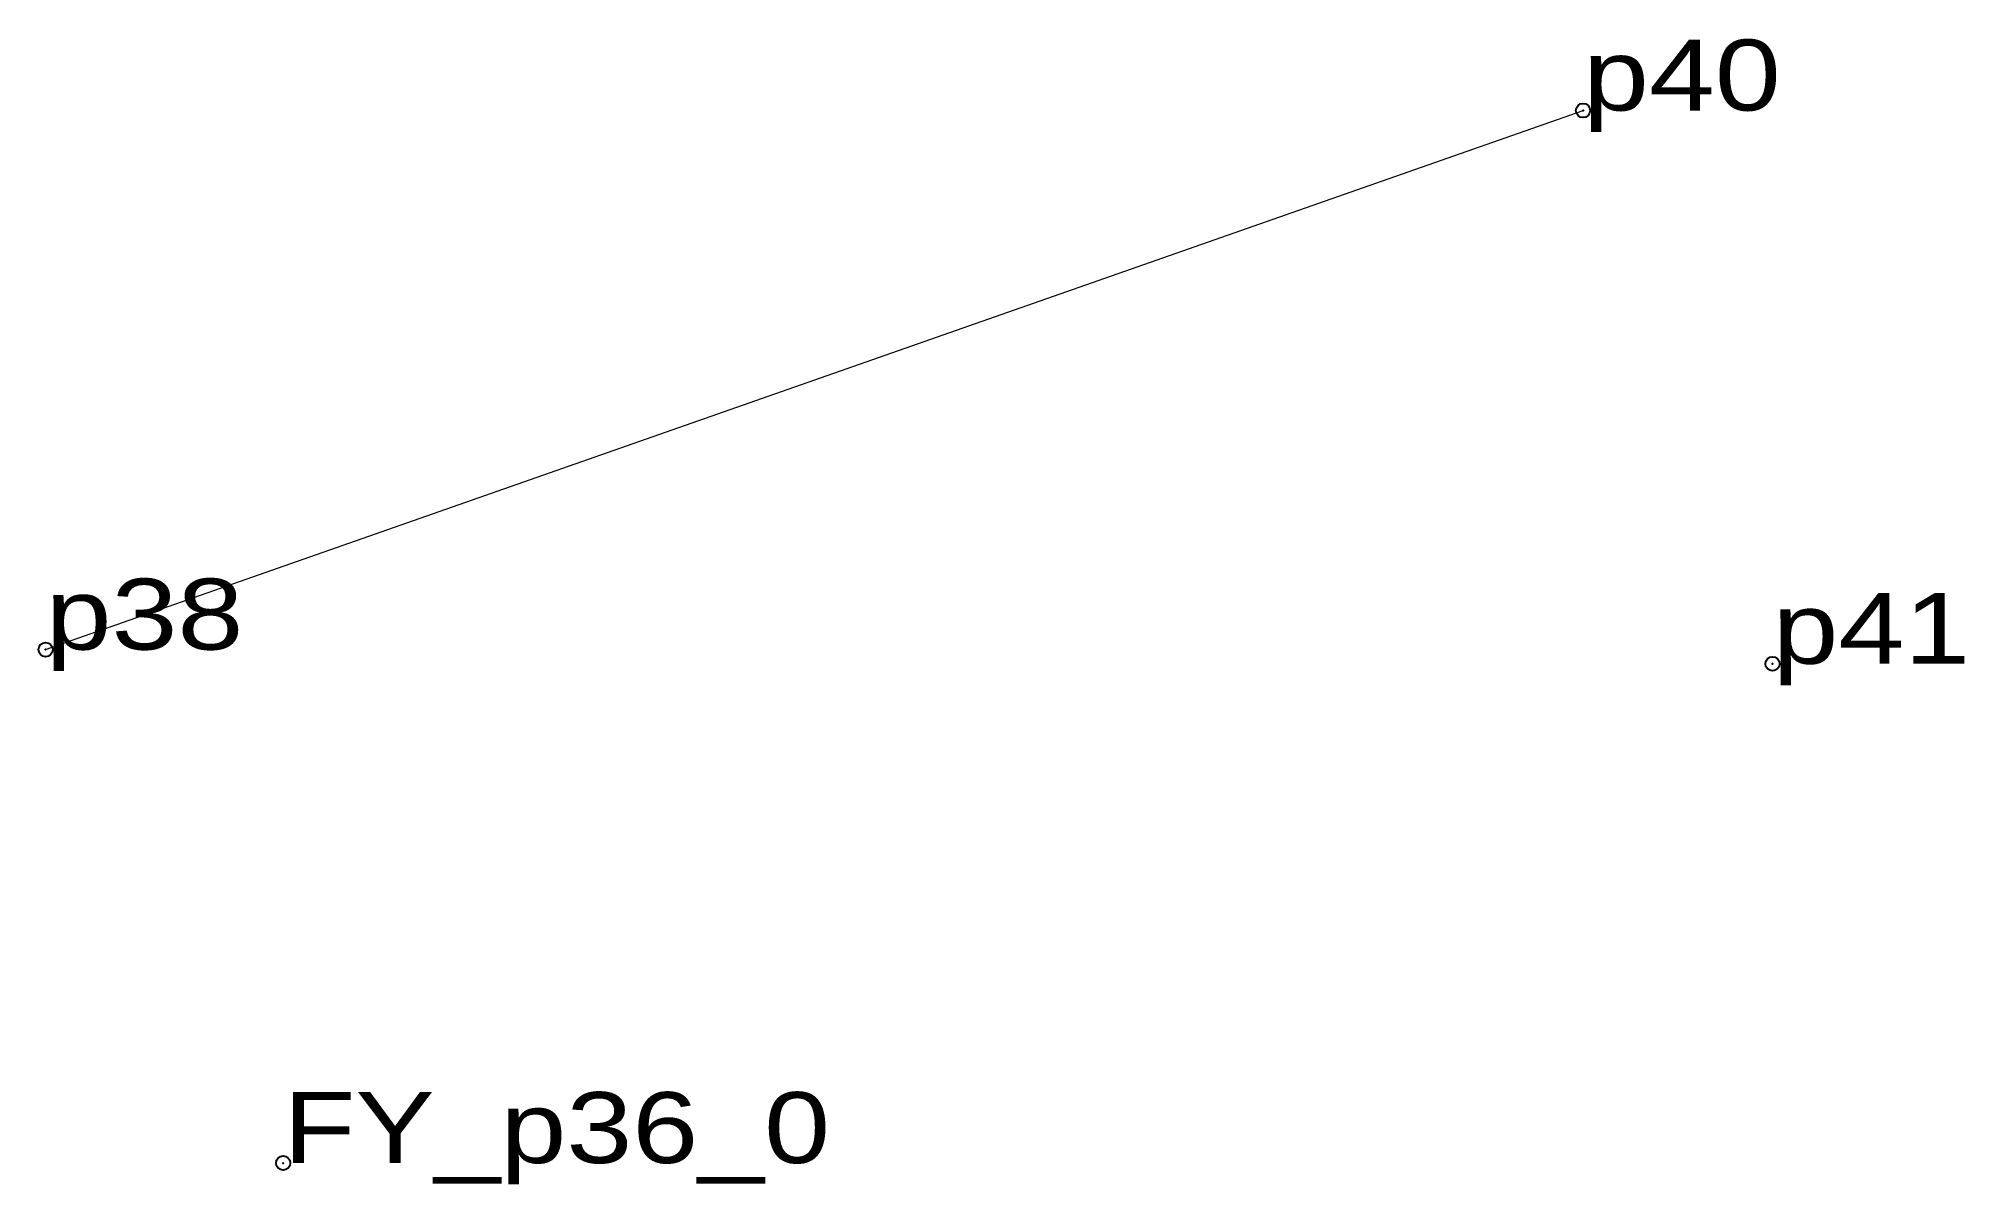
# Model space of a CAD drawing. Header units: metres. Extents: x 536339 to 540981, y 1835615 to 1838398.
# Drawn here: x 537226.09 to 537274.98, y 1838369.05 to 1838398.13 of the extents above.
import ezdxf

# ---------------------------------------------------------------- set-up
doc = ezdxf.new("R2010")
doc.units = ezdxf.units.M
doc.header["$LTSCALE"] = 0.72
doc.header["$PDMODE"] = 32
doc.header["$PDSIZE"] = 0.36
doc.layers.add('12', color=7, linetype='Continuous')
doc.layers.add('7', color=7, linetype='Continuous')
doc.layers.add('36', color=7, linetype='Continuous', lineweight=13)

msp = doc.modelspace()

# ---------------------------------------------------------------- linework, layer by layer
at = {"layer": '36'}
msp.add_line((537226.27, 1838382.62), (537265.3, 1838396.3), dxfattribs=at)
at = {"layer": '7'}
for p in [(537265.3, 1838396.3), (537226.27, 1838382.62), (537270.11, 1838382.26), (537232.3, 1838369.59)]:
    msp.add_point(p, dxfattribs=at)

# ---------------------------------------------------------------- texts
at = {"layer": '12', "width": 1.25}
for s, p in [('p40', (537265.3, 1838396.3)), ('p38', (537226.27, 1838382.62)), ('p41', (537270.11, 1838382.26)), ('FY_p36_0', (537232.3, 1838369.59))]:
    msp.add_text(s, height=1.8, dxfattribs=at).set_placement(p)

doc.saveas('drawing.dxf')
